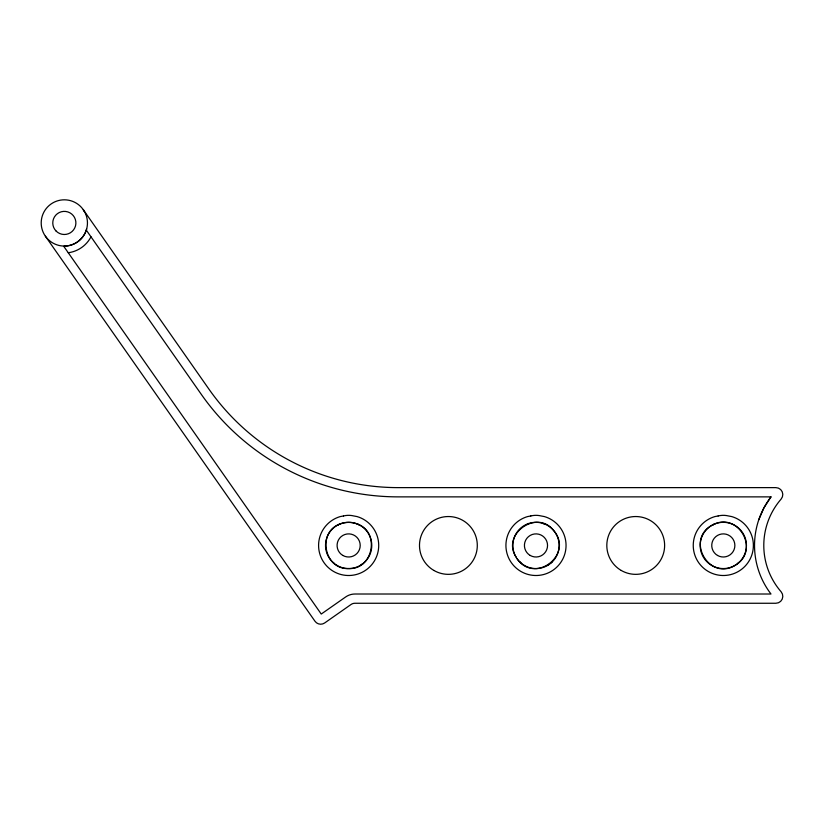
<?xml version="1.0" encoding="UTF-8"?>
<svg xmlns="http://www.w3.org/2000/svg" width="824" height="824" viewBox="0 0 824 824"><rect width="100%" height="100%" fill="white"/><g stroke="black" fill="none" stroke-linecap="round" stroke-linejoin="round"><path stroke-width="1.24" d="M64.324 246.016C74.551 246.232 84.079 238.754 86.664 228.928A23.123 23.123 0 0 0 58.339 200.603A23.123 23.123 0 0 0 47.977 239.29A23.123 23.123 0 0 0 86.664 228.928M758.76 519.8L763.941 507.831L770.996 496.872L398.291 496.872A240.526 240.526 0 0 1 201.262 394.305L86.304 230.133M90.99 236.828L90.784 237.219A30.066 30.066 0 0 1 68.691 252.69L68.258 252.741M550.947 562.988L552.265 561.721M737.614 563.616L738.943 562.359M340.054 523.971C316.828 531.944 324.131 569.817 348.655 568.57C373.179 569.827 380.472 531.902 357.245 523.971M361.097 564.811L362.951 563.616M547.507 565.408L549.351 564.213M712.719 524.888C684.548 539.061 709.454 582.207 735.822 564.893C760.264 549.876 737.954 511.22 712.719 524.888L714.717 523.971M338.056 524.888C344.638 521.551 352.672 521.551 359.254 524.888M527.391 523.971L529.142 523.456M542.82 523.456L544.582 523.971M519.697 561.721L521.026 562.988M333.03 562.359L334.359 563.616M517.142 558.857C535.188 584.721 574.349 553.924 553.46 530.296C536.805 508.954 501.167 534.323 516.051 556.952M63.778 246.355L321.247 614.055L345.699 596.937A16.192 16.192 0 0 1 354.989 594.011L770.996 594.011A79.876 79.876 0 0 1 770.996 496.872M45.382 236.2L314.995 621.255A6.942 6.942 0 0 0 324.666 622.965L351.003 604.517A6.942 6.942 0 0 1 354.989 603.261L775.868 603.261A6.942 6.942 0 0 0 781.111 591.766A70.627 70.627 0 0 1 781.111 499.107A6.942 6.942 0 0 0 775.868 487.623L398.291 487.623A231.276 231.276 0 0 1 208.843 389L83.275 209.677L84.357 211.377M343.505 515.958L340.178 516.596A30.066 30.066 0 0 0 324.162 562.885A30.066 30.066 0 0 0 373.138 562.885A30.066 30.066 0 0 0 357.122 516.596L353.805 515.958A21.197 21.197 0 0 0 343.505 515.958M530.831 515.958L527.514 516.596A30.066 30.066 0 0 0 511.498 562.885A30.066 30.066 0 0 0 560.475 562.885A30.066 30.066 0 0 0 544.458 516.596L541.131 515.958A21.197 21.197 0 0 0 530.831 515.958M718.168 515.958L714.841 516.596A30.066 30.066 0 0 0 698.824 562.885A30.066 30.066 0 0 0 747.801 562.885A30.066 30.066 0 0 0 731.784 516.596L728.467 515.958A21.197 21.197 0 0 0 718.168 515.958M433.939 570.476A28.912 28.912 0 0 0 477.302 545.437A28.912 28.912 0 0 0 433.939 520.408A28.912 28.912 0 0 0 433.939 570.476M621.265 570.476A28.912 28.912 0 0 0 664.628 545.437A28.912 28.912 0 0 0 621.265 520.408A28.912 28.912 0 0 0 621.265 570.476M530.203 555.458A11.567 11.567 0 0 0 547.548 545.437A11.567 11.567 0 0 0 530.203 535.425A11.567 11.567 0 0 0 530.203 555.458M524.424 565.47A23.123 23.123 0 0 0 559.115 545.437A23.123 23.123 0 0 0 524.424 525.413A23.123 23.123 0 0 0 524.424 565.47M711.751 565.47A23.123 23.123 0 0 0 746.441 545.437A23.123 23.123 0 0 0 711.751 525.413A23.123 23.123 0 0 0 711.751 565.47M717.529 555.458A11.567 11.567 0 0 0 734.874 545.437A11.567 11.567 0 0 0 717.529 535.425A11.567 11.567 0 0 0 717.529 555.458M337.088 565.47A23.123 23.123 0 0 0 371.779 545.437A23.123 23.123 0 0 0 337.088 525.413A23.123 23.123 0 0 0 337.088 565.47M342.866 555.458A11.567 11.567 0 0 0 360.212 545.437A11.567 11.567 0 0 0 342.866 535.425A11.567 11.567 0 0 0 342.866 555.458M56.156 231.111A11.567 11.567 0 0 0 75.499 225.93A11.567 11.567 0 0 0 61.337 211.768A11.567 11.567 0 0 0 56.156 231.111"/></g></svg>
